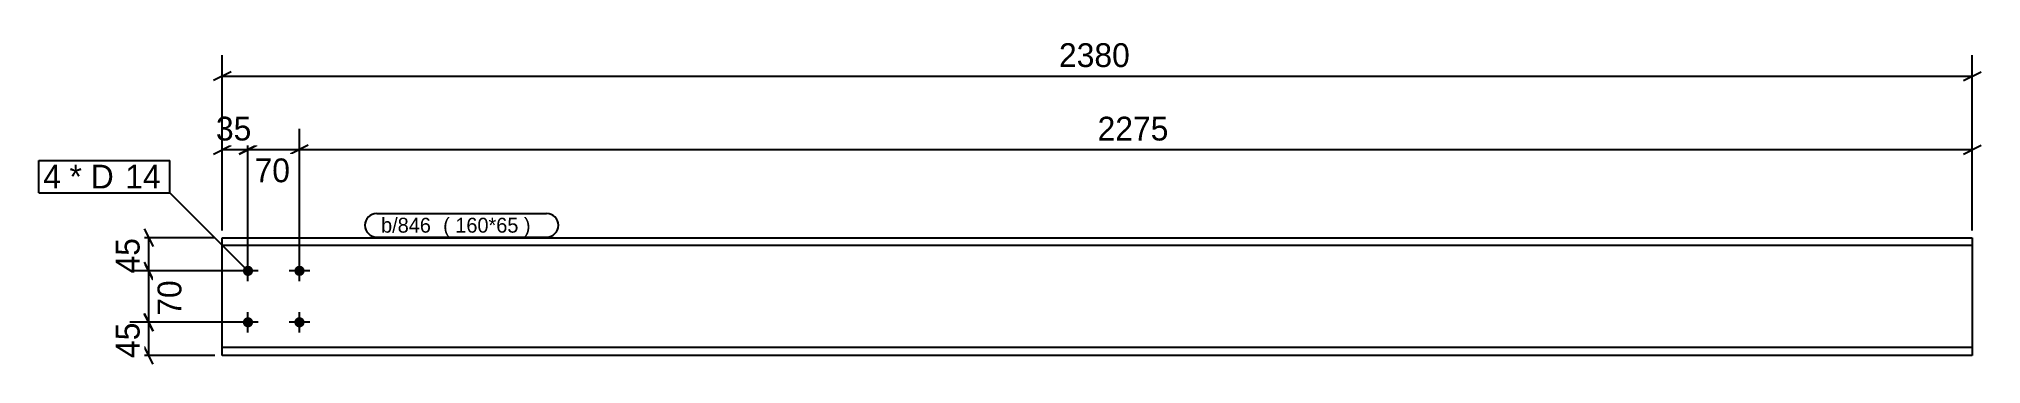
# Model space of a CAD drawing. Header units: millimetres. Extents: x 32 to 2673, y 32 to 475.
import ezdxf

# ---------------------------------------------------------------- set-up
doc = ezdxf.new("R2010")
doc.units = ezdxf.units.MM
doc.styles.add('Comic Sans MS', font='COMIC.TTF', dxfattribs={"height": 0.2})

msp = doc.modelspace()

# ---------------------------------------------------------------- hatches: boundary and pattern name
at = {"linetype": 'Continuous'}
for points in [[(309.4, 159, -1), (323.4, 159, -1)], [(379.4, 159, -1), (393.4, 159, -1)], [(309.4, 89, -1), (323.4, 89, -1)], [(379.4, 89, -1), (393.4, 89, -1)]]:
    msp.add_hatch(color=3, dxfattribs=at).paths.add_polyline_path(points)

# ---------------------------------------------------------------- linework, layer by layer
at = {"color": 8, "linetype": 'Continuous'}
for p, q in [((2661.2, 214), (2661.2, 452.4)), ((293.4, 430), (269.4, 418)), ((281.4, 424), (2661.2, 424)), ((2649.2, 418), (2673.2, 430)), ((281.4, 214), (281.4, 352.4)), ((316.4, 169), (316.4, 349.6)), ((386.4, 169), (386.4, 352.4)), ((386.4, 169), (386.4, 349.6)), ((2661.2, 214), (2661.2, 352.4)), ((269.4, 318), (293.4, 330)), ((304.4, 318), (328.4, 330)), ((316.4, 324), (386.4, 324)), ((398.4, 330), (374.4, 318)), ((398.4, 330), (374.4, 318)), ((386.4, 324), (2661.2, 324)), ((2649.2, 318), (2673.2, 330)), ((175.4, 216), (187.4, 192)), ((271.4, 204), (153, 204)), ((181.4, 159), (181.4, 204)), ((306.4, 159), (153, 159)), ((187.4, 147), (175.4, 171)), ((306.4, 89), (153, 89)), ((175.4, 101), (187.4, 77)), ((181.4, 44), (181.4, 89)), ((187.4, 32), (175.4, 56)), ((271.4, 44), (153, 44))]:
    msp.add_line(p, q, dxfattribs=at)
at = {"color": 7, "linetype": 'Continuous'}
for p, q in [((210.3, 265.1), (210.3, 309.1)), ((281.4, 44), (281.4, 204)), ((281.4, 204), (2661.2, 204)), ((2661.2, 193.5), (281.4, 193.5)), ((2661.2, 204), (2661.2, 44)), ((2661.2, 54.5), (281.4, 54.5)), ((2661.2, 44), (281.4, 44))]:
    msp.add_line(p, q, dxfattribs=at)
at = {"color": 3, "linetype": 'Continuous'}
for p, q in [((330.4, 159), (302.4, 159)), ((316.4, 145), (316.4, 173)), ((400.4, 159), (372.4, 159)), ((386.4, 145), (386.4, 173)), ((330.4, 89), (302.4, 89)), ((316.4, 75), (316.4, 103)), ((400.4, 89), (372.4, 89)), ((386.4, 75), (386.4, 103))]:
    msp.add_line(p, q, dxfattribs=at)

# ---------------------------------------------------------------- wipeouts: each hides what was drawn before it
at = {"color": 0}
msp.add_wipeout([(64.1, 271.1), (64.1, 303.1), (38, 303.1), (38, 271.1)], dxfattribs=at)

# ---------------------------------------------------------------- next in the draw order: wipeouts: each hides what was drawn before it
for points in [[(1529.8, 430), (1529.8, 474.8), (1412.8, 474.8), (1412.8, 430)], [(1582.3, 330), (1582.3, 374.8), (1465.3, 374.8), (1465.3, 330)], [(383.9, 273.2), (383.9, 318), (318.9, 318), (318.9, 273.2)], [(64.1, 271.1), (64.1, 303.1), (38, 303.1), (38, 271.1)], [(175.4, 214), (130.6, 214), (130.6, 149), (175.4, 149)], [(575.8, 211), (575.8, 231), (497.4, 231), (497.4, 211)], [(175.4, 99), (130.6, 99), (130.6, 34), (175.4, 34)]]:
    msp.add_wipeout(points, dxfattribs=at)

# ---------------------------------------------------------------- next in the draw order: linework, layer by layer
at = {"color": 8, "linetype": 'Continuous'}
for p, q in [((316.4, 169), (316.4, 352.4)), ((281.4, 324), (316.4, 324)), ((328.4, 330), (304.4, 318)), ((306.4, 159), (155.8, 159)), ((175.4, 171), (187.4, 147)), ((181.4, 89), (181.4, 159)), ((306.4, 89), (155.8, 89)), ((187.4, 77), (175.4, 101))]:
    msp.add_line(p, q, dxfattribs=at)
at = {"color": 7, "linetype": 'Continuous'}
msp.add_line((32, 265.1), (32, 309.1), dxfattribs=at)

# ---------------------------------------------------------------- next in the draw order: texts
at = {"color": 3, "style": 'Comic Sans MS'}
for s, p in [('2380', (1419.2, 436.4)), ('2275', (1471.7, 336.4)), ('70', (325.3, 279.6))]:
    msp.add_text(s, height=32.38, dxfattribs=at).set_placement(p)
for p in [(169, 155.4), (169, 40.4)]:
    msp.add_text('45', height=32.38, rotation=90.0002, dxfattribs=at).set_placement(p)

# ---------------------------------------------------------------- next in the draw order: wipeouts: each hides what was drawn before it
at = {"color": 0}
for points in [[(139.9, 271.1), (139.9, 303.1), (73.7, 303.1), (73.7, 271.1)], [(575.8, 211), (575.8, 231), (497.4, 231), (497.4, 211)]]:
    msp.add_wipeout(points, dxfattribs=at)

# ---------------------------------------------------------------- next in the draw order: linework, layer by layer
at = {"color": 7, "linetype": 'Continuous'}
msp.add_arc((491.4, 221), 16, 90, 270, dxfattribs=at)

# ---------------------------------------------------------------- next in the draw order: texts
at = {"color": 3, "style": 'Comic Sans MS'}
msp.add_text('b/846', height=20.23, dxfattribs=at).set_placement((497.4, 211))

# ---------------------------------------------------------------- next in the draw order: wipeouts: each hides what was drawn before it
at = {"color": 0}
for points in [[(331.4, 330), (331.4, 374.8), (266.4, 374.8), (266.4, 330)], [(139.9, 271.1), (139.9, 303.1), (73.7, 303.1), (73.7, 271.1)], [(716.5, 211), (716.5, 231), (581.8, 231), (581.8, 211)], [(232.2, 156.5), (187.4, 156.5), (187.4, 91.5), (232.2, 91.5)]]:
    msp.add_wipeout(points, dxfattribs=at)

# ---------------------------------------------------------------- next in the draw order: linework, layer by layer
at = {"color": 8, "linetype": 'Continuous'}
msp.add_line((281.4, 214), (281.4, 452.4), dxfattribs=at)
at = {"color": 7, "linetype": 'Continuous'}
msp.add_line((316.4, 159), (210.3, 265.1), dxfattribs=at)

# ---------------------------------------------------------------- next in the draw order: texts
at = {"color": 3, "style": 'Comic Sans MS'}
for s, height, p in [('35', 32.38, (272.8, 336.4)), ('4', 32.4, (38, 271.1)), ('* D', 32.38, (73.7, 271.1))]:
    msp.add_text(s, height=height, dxfattribs=at).set_placement(p)
msp.add_text('70', height=32.38, rotation=90.0002, dxfattribs=at).set_placement((225.8, 97.9))

# ---------------------------------------------------------------- next in the draw order: wipeouts: each hides what was drawn before it
at = {"color": 0}
for points in [[(194.7, 271.1), (194.7, 303.1), (149.5, 303.1), (149.5, 271.1)], [(716.5, 211), (716.5, 231), (581.8, 231), (581.8, 211)]]:
    msp.add_wipeout(points, dxfattribs=at)

# ---------------------------------------------------------------- next in the draw order: linework, layer by layer
at = {"color": 7, "linetype": 'Continuous'}
for p, q in [((491.4, 237), (722.5, 237)), ((491.4, 205), (722.5, 205))]:
    msp.add_line(p, q, dxfattribs=at)
msp.add_arc((722.5, 221), 16, 270, 90, dxfattribs=at)

# ---------------------------------------------------------------- next in the draw order: texts
at = {"color": 3, "style": 'Comic Sans MS'}
msp.add_text('(\xa0160*65\xa0) ', height=20.234, dxfattribs=at).set_placement((581.8, 211))

# ---------------------------------------------------------------- next in the draw order: wipeouts: each hides what was drawn before it
at = {"color": 0}
msp.add_wipeout([(194.7, 271.1), (194.7, 303.1), (149.5, 303.1), (149.5, 271.1)], dxfattribs=at)

# ---------------------------------------------------------------- next in the draw order: linework, layer by layer
at = {"color": 7, "linetype": 'Continuous'}
for p, q in [((32, 309.1), (210.3, 309.1)), ((32, 265.1), (210.3, 265.1))]:
    msp.add_line(p, q, dxfattribs=at)

# ---------------------------------------------------------------- next in the draw order: texts
at = {"color": 3, "style": 'Comic Sans MS'}
msp.add_text('14', height=32.38, dxfattribs=at).set_placement((149.5, 271.1))

doc.saveas('drawing.dxf')
